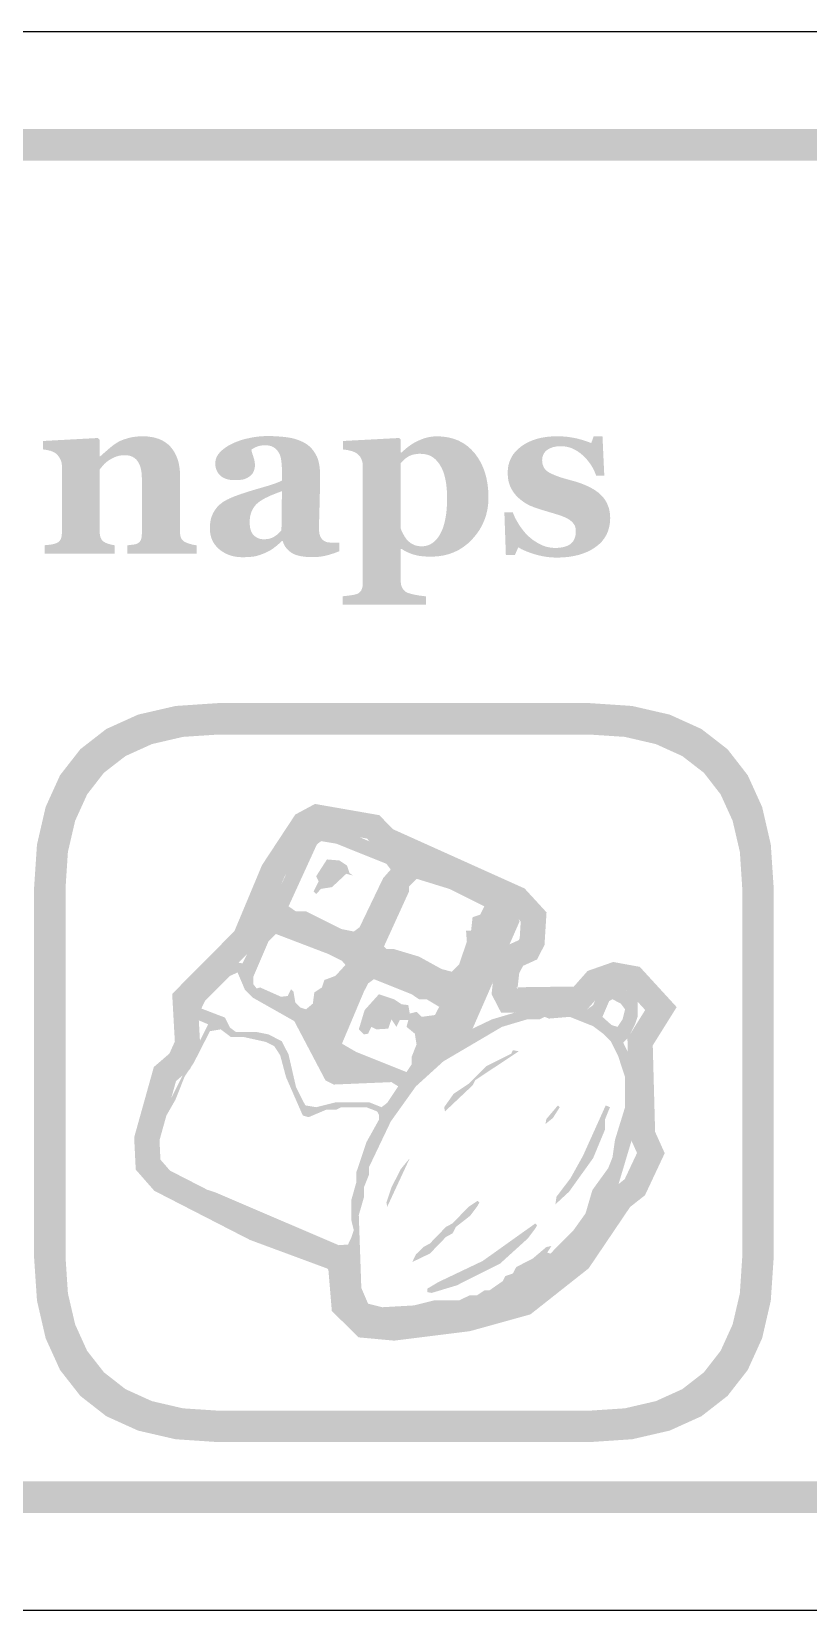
# Model space of a CAD drawing. Header units: millimetres. Extents: x 6 to 297, y 55 to 451.
# Drawn here: x 244.67 to 254.54, y 431.16 to 451.24 of the extents above; entities that cross this region are included whole.
import ezdxf

# ---------------------------------------------------------------- set-up
doc = ezdxf.new("R2010")
doc.units = ezdxf.units.MM
doc.layers.add('CUT', color=1, linetype='Continuous')
doc.layers.add('RASTER', color=7, linetype='Continuous')

msp = doc.modelspace()

# ---------------------------------------------------------------- hatches: boundary and pattern name
at = {"layer": 'RASTER'}
h = msp.add_hatch(color=7, dxfattribs=at)
h.paths.add_polyline_path([(208.2, 447.8), (208.234, 448.316), (208.337, 448.763), (208.509, 449.141), (208.75, 449.45), (209.059, 449.691), (209.438, 449.863), (209.884, 449.966), (210.4, 450), (267.6, 450), (268.116, 449.966), (268.563, 449.863), (268.941, 449.691), (269.25, 449.45), (269.491, 449.141), (269.663, 448.763), (269.766, 448.316), (269.8, 447.8), (269.8, 434.6), (269.766, 434.084), (269.662, 433.638), (269.491, 433.259), (269.25, 432.95), (268.941, 432.709), (268.563, 432.537), (268.116, 432.434), (267.6, 432.4), (210.4, 432.4), (209.884, 432.434), (209.438, 432.537), (209.059, 432.709), (208.75, 432.95), (208.509, 433.259), (208.337, 433.638), (208.234, 434.084), (208.2, 434.6)])
h.paths.add_polyline_path([(208.6, 447.8), (208.6, 434.6), (208.628, 434.178), (208.712, 433.813), (208.853, 433.503), (209.05, 433.25), (209.303, 433.053), (209.613, 432.912), (209.978, 432.828), (210.4, 432.8), (267.6, 432.8), (268.022, 432.828), (268.388, 432.912), (268.697, 433.053), (268.95, 433.25), (269.147, 433.503), (269.287, 433.813), (269.372, 434.178), (269.4, 434.6), (269.4, 447.8), (269.372, 448.222), (269.287, 448.588), (269.147, 448.897), (268.95, 449.15), (268.697, 449.347), (268.388, 449.488), (268.022, 449.572), (267.6, 449.6), (210.4, 449.6), (209.978, 449.572), (209.613, 449.488), (209.303, 449.347), (209.05, 449.15), (208.853, 448.897), (208.712, 448.588), (208.628, 448.222), (208.6, 447.8)], flags=0)
for points in [[(246.767, 444.6), (245.885, 444.6), (245.885, 444.707), (245.893, 444.708), (245.9, 444.708), (245.908, 444.709), (245.916, 444.71), (245.925, 444.711), (245.934, 444.712), (245.943, 444.713), (245.953, 444.714), (245.962, 444.715), (245.971, 444.717), (245.98, 444.718), (245.988, 444.72), (245.995, 444.722), (246.001, 444.724), (246.008, 444.726), (246.013, 444.729), (246.02, 444.733), (246.027, 444.738), (246.034, 444.743), (246.039, 444.749), (246.045, 444.755), (246.049, 444.761), (246.053, 444.768), (246.057, 444.776), (246.06, 444.784), (246.063, 444.793), (246.065, 444.803), (246.067, 444.814), (246.068, 444.826), (246.069, 444.838), (246.07, 444.852), (246.07, 444.867), (246.07, 445.552), (246.069, 445.588), (246.067, 445.622), (246.062, 445.654), (246.056, 445.683), (246.049, 445.71), (246.039, 445.735), (246.028, 445.757), (246.015, 445.777), (246.001, 445.795), (245.984, 445.81), (245.967, 445.823), (245.947, 445.834), (245.926, 445.842), (245.903, 445.848), (245.879, 445.851), (245.853, 445.852), (245.839, 445.852), (245.824, 445.851), (245.81, 445.85), (245.797, 445.848), (245.783, 445.846), (245.77, 445.843), (245.757, 445.839), (245.744, 445.835), (245.732, 445.83), (245.719, 445.825), (245.707, 445.819), (245.694, 445.813), (245.682, 445.807), (245.67, 445.799), (245.657, 445.792), (245.645, 445.784), (245.635, 445.776), (245.625, 445.769), (245.616, 445.761), (245.607, 445.754), (245.599, 445.746), (245.591, 445.739), (245.584, 445.731), (245.577, 445.724), (245.571, 445.716), (245.565, 445.709), (245.559, 445.701), (245.554, 445.695), (245.548, 445.688), (245.543, 445.682), (245.538, 445.675), (245.534, 445.669), (245.534, 444.883), (245.534, 444.87), (245.535, 444.858), (245.536, 444.847), (245.538, 444.836), (245.54, 444.825), (245.542, 444.815), (245.545, 444.806), (245.549, 444.797), (245.553, 444.789), (245.557, 444.781), (245.562, 444.774), (245.568, 444.767), (245.574, 444.761), (245.581, 444.755), (245.589, 444.75), (245.597, 444.745), (245.603, 444.742), (245.609, 444.739), (245.616, 444.736), (245.623, 444.733), (245.631, 444.73), (245.639, 444.727), (245.647, 444.724), (245.656, 444.722), (245.664, 444.719), (245.673, 444.717), (245.682, 444.715), (245.69, 444.713), (245.699, 444.711), (245.707, 444.709), (245.716, 444.708), (245.724, 444.707), (245.724, 444.6), (244.834, 444.6), (244.834, 444.707), (244.843, 444.708), (244.852, 444.709), (244.861, 444.709), (244.871, 444.71), (244.88, 444.711), (244.889, 444.713), (244.898, 444.714), (244.908, 444.715), (244.917, 444.716), (244.926, 444.718), (244.934, 444.719), (244.942, 444.721), (244.95, 444.723), (244.958, 444.725), (244.965, 444.727), (244.971, 444.729), (244.983, 444.733), (244.993, 444.738), (245.002, 444.743), (245.011, 444.749), (245.019, 444.756), (245.025, 444.763), (245.031, 444.771), (245.036, 444.779), (245.04, 444.787), (245.044, 444.797), (245.047, 444.807), (245.049, 444.818), (245.051, 444.829), (245.052, 444.841), (245.053, 444.853), (245.053, 444.867), (245.053, 445.719), (245.053, 445.73), (245.052, 445.742), (245.05, 445.753), (245.048, 445.764), (245.044, 445.775), (245.04, 445.786), (245.036, 445.797), (245.03, 445.808), (245.024, 445.819), (245.017, 445.829), (245.01, 445.839), (245.003, 445.848), (244.995, 445.857), (244.987, 445.865), (244.978, 445.873), (244.969, 445.88), (244.962, 445.885), (244.954, 445.889), (244.947, 445.893), (244.939, 445.896), (244.93, 445.9), (244.921, 445.903), (244.912, 445.907), (244.902, 445.91), (244.892, 445.912), (244.881, 445.915), (244.871, 445.917), (244.86, 445.919), (244.848, 445.921), (244.837, 445.923), (244.825, 445.924), (244.813, 445.926), (244.813, 446.033), (245.512, 446.071), (245.534, 446.049), (245.534, 445.836), (245.54, 445.836), (245.55, 445.846), (245.561, 445.856), (245.573, 445.866), (245.585, 445.877), (245.598, 445.888), (245.611, 445.899), (245.625, 445.912), (245.639, 445.924), (245.654, 445.937), (245.668, 445.949), (245.682, 445.96), (245.696, 445.971), (245.709, 445.981), (245.722, 445.99), (245.735, 445.999), (245.748, 446.008), (245.762, 446.016), (245.777, 446.025), (245.793, 446.033), (245.81, 446.04), (245.829, 446.048), (245.848, 446.055), (245.868, 446.061), (245.89, 446.068), (245.912, 446.074), (245.935, 446.079), (245.957, 446.083), (245.981, 446.086), (246.004, 446.089), (246.028, 446.091), (246.053, 446.092), (246.077, 446.093), (246.135, 446.091), (246.189, 446.084), (246.24, 446.074), (246.286, 446.059), (246.329, 446.04), (246.368, 446.016), (246.404, 445.989), (246.436, 445.957), (246.464, 445.922), (246.488, 445.884), (246.508, 445.843), (246.525, 445.8), (246.538, 445.753), (246.547, 445.704), (246.553, 445.652), (246.555, 445.598), (246.555, 444.88), (246.555, 444.867), (246.556, 444.854), (246.557, 444.842), (246.559, 444.831), (246.561, 444.821), (246.564, 444.811), (246.567, 444.802), (246.571, 444.793), (246.576, 444.786), (246.581, 444.778), (246.587, 444.771), (246.594, 444.764), (246.602, 444.758), (246.611, 444.752), (246.621, 444.747), (246.631, 444.742), (246.637, 444.74), (246.644, 444.737), (246.65, 444.734), (246.657, 444.732), (246.665, 444.729), (246.672, 444.727), (246.681, 444.724), (246.689, 444.722), (246.698, 444.719), (246.707, 444.717), (246.716, 444.715), (246.726, 444.713), (246.736, 444.711), (246.746, 444.709), (246.756, 444.708), (246.767, 444.707)], [(251.342, 444.55), (251.307, 444.551), (251.271, 444.553), (251.236, 444.556), (251.202, 444.561), (251.167, 444.567), (251.133, 444.574), (251.098, 444.582), (251.064, 444.592), (251.032, 444.602), (251.001, 444.613), (250.971, 444.624), (250.944, 444.635), (250.919, 444.646), (250.895, 444.657), (250.874, 444.669), (250.854, 444.681), (250.81, 444.581), (250.696, 444.581), (250.677, 445.127), (250.784, 445.127), (250.79, 445.111), (250.797, 445.093), (250.805, 445.076), (250.813, 445.057), (250.823, 445.038), (250.833, 445.019), (250.845, 444.999), (250.857, 444.979), (250.87, 444.958), (250.884, 444.938), (250.898, 444.919), (250.912, 444.9), (250.927, 444.882), (250.942, 444.864), (250.958, 444.847), (250.974, 444.83), (250.992, 444.814), (251.01, 444.798), (251.029, 444.783), (251.048, 444.769), (251.068, 444.756), (251.089, 444.743), (251.11, 444.73), (251.132, 444.719), (251.154, 444.708), (251.177, 444.699), (251.2, 444.691), (251.224, 444.685), (251.247, 444.68), (251.272, 444.676), (251.296, 444.674), (251.322, 444.673), (251.354, 444.674), (251.384, 444.676), (251.412, 444.681), (251.438, 444.686), (251.462, 444.694), (251.483, 444.702), (251.503, 444.713), (251.52, 444.725), (251.535, 444.739), (251.549, 444.755), (251.56, 444.772), (251.569, 444.791), (251.576, 444.812), (251.581, 444.835), (251.584, 444.859), (251.585, 444.886), (251.585, 444.9), (251.583, 444.914), (251.581, 444.927), (251.578, 444.939), (251.574, 444.951), (251.569, 444.962), (251.563, 444.972), (251.556, 444.982), (251.548, 444.992), (251.54, 445.001), (251.531, 445.009), (251.521, 445.018), (251.511, 445.026), (251.5, 445.034), (251.488, 445.041), (251.475, 445.048), (251.461, 445.055), (251.446, 445.062), (251.431, 445.069), (251.415, 445.075), (251.4, 445.081), (251.383, 445.087), (251.367, 445.093), (251.35, 445.098), (251.333, 445.103), (251.314, 445.109), (251.295, 445.115), (251.274, 445.121), (251.253, 445.127), (251.23, 445.134), (251.207, 445.141), (251.182, 445.148), (251.158, 445.155), (251.134, 445.163), (251.112, 445.17), (251.09, 445.177), (251.069, 445.185), (251.049, 445.192), (251.03, 445.2), (251.012, 445.207), (250.994, 445.215), (250.976, 445.224), (250.958, 445.235), (250.939, 445.246), (250.921, 445.258), (250.902, 445.272), (250.883, 445.286), (250.865, 445.302), (250.848, 445.316), (250.833, 445.332), (250.819, 445.348), (250.805, 445.365), (250.792, 445.382), (250.78, 445.401), (250.769, 445.42), (250.759, 445.439), (250.75, 445.46), (250.742, 445.482), (250.735, 445.504), (250.729, 445.528), (250.725, 445.552), (250.722, 445.578), (250.72, 445.604), (250.719, 445.631), (250.722, 445.682), (250.73, 445.73), (250.744, 445.775), (250.763, 445.818), (250.787, 445.859), (250.817, 445.897), (250.852, 445.932), (250.893, 445.965), (250.938, 445.995), (250.987, 446.021), (251.038, 446.043), (251.094, 446.061), (251.152, 446.075), (251.214, 446.085), (251.279, 446.091), (251.348, 446.093), (251.381, 446.092), (251.413, 446.091), (251.445, 446.089), (251.476, 446.086), (251.506, 446.082), (251.536, 446.077), (251.565, 446.072), (251.593, 446.066), (251.621, 446.059), (251.647, 446.052), (251.672, 446.045), (251.696, 446.037), (251.719, 446.03), (251.741, 446.022), (251.762, 446.014), (251.781, 446.006), (251.812, 446.093), (251.924, 446.093), (251.947, 445.593), (251.843, 445.593), (251.829, 445.631), (251.813, 445.667), (251.794, 445.702), (251.773, 445.735), (251.75, 445.767), (251.725, 445.798), (251.697, 445.828), (251.667, 445.856), (251.636, 445.882), (251.604, 445.904), (251.571, 445.923), (251.538, 445.939), (251.504, 445.951), (251.47, 445.96), (251.435, 445.965), (251.399, 445.967), (251.372, 445.966), (251.346, 445.964), (251.321, 445.96), (251.298, 445.955), (251.277, 445.948), (251.257, 445.94), (251.239, 445.931), (251.222, 445.92), (251.207, 445.908), (251.194, 445.894), (251.183, 445.88), (251.174, 445.864), (251.167, 445.847), (251.161, 445.829), (251.158, 445.81), (251.157, 445.789), (251.159, 445.763), (251.163, 445.738), (251.171, 445.715), (251.181, 445.694), (251.194, 445.674), (251.211, 445.657), (251.23, 445.642), (251.252, 445.628), (251.277, 445.616), (251.304, 445.604), (251.333, 445.592), (251.365, 445.58), (251.4, 445.568), (251.436, 445.557), (251.475, 445.546), (251.516, 445.535), (251.58, 445.517), (251.639, 445.498), (251.693, 445.477), (251.743, 445.455), (251.789, 445.431), (251.831, 445.406), (251.868, 445.379), (251.9, 445.351), (251.929, 445.321), (251.953, 445.289), (251.974, 445.254), (251.991, 445.218), (252.005, 445.18), (252.014, 445.14), (252.02, 445.098), (252.022, 445.054), (252.019, 444.996), (252.01, 444.941), (251.995, 444.889), (251.975, 444.841), (251.948, 444.796), (251.916, 444.755), (251.878, 444.717), (251.833, 444.682), (251.785, 444.651), (251.732, 444.624), (251.676, 444.602), (251.617, 444.583), (251.553, 444.569), (251.486, 444.558), (251.416, 444.552), (251.342, 444.55)]]:
    msp.add_hatch(color=7, dxfattribs=at).paths.add_polyline_path(points)
h = msp.add_hatch(color=7, dxfattribs=at)
h.paths.add_polyline_path([(248.578, 444.631), (248.561, 444.624), (248.544, 444.617), (248.526, 444.611), (248.508, 444.604), (248.488, 444.598), (248.468, 444.591), (248.447, 444.585), (248.426, 444.579), (248.403, 444.574), (248.381, 444.569), (248.358, 444.565), (248.335, 444.562), (248.312, 444.559), (248.288, 444.558), (248.264, 444.556), (248.24, 444.556), (248.196, 444.557), (248.155, 444.559), (248.118, 444.564), (248.083, 444.569), (248.051, 444.577), (248.023, 444.586), (247.997, 444.597), (247.974, 444.61), (247.954, 444.624), (247.935, 444.639), (247.918, 444.656), (247.903, 444.675), (247.889, 444.694), (247.877, 444.716), (247.867, 444.738), (247.859, 444.763), (247.85, 444.763), (247.837, 444.75), (247.825, 444.739), (247.813, 444.727), (247.801, 444.716), (247.789, 444.706), (247.777, 444.696), (247.765, 444.687), (247.754, 444.678), (247.742, 444.669), (247.73, 444.661), (247.718, 444.653), (247.706, 444.645), (247.694, 444.638), (247.681, 444.631), (247.668, 444.624), (247.655, 444.618), (247.638, 444.61), (247.621, 444.603), (247.604, 444.596), (247.587, 444.59), (247.571, 444.584), (247.555, 444.579), (247.538, 444.574), (247.522, 444.57), (247.506, 444.566), (247.487, 444.563), (247.468, 444.561), (247.446, 444.558), (247.423, 444.557), (247.398, 444.556), (247.372, 444.555), (247.344, 444.555), (247.303, 444.556), (247.263, 444.561), (247.224, 444.569), (247.187, 444.58), (247.152, 444.594), (247.118, 444.611), (247.085, 444.631), (247.054, 444.655), (247.026, 444.681), (247.002, 444.709), (246.981, 444.739), (246.964, 444.772), (246.951, 444.806), (246.942, 444.842), (246.936, 444.88), (246.934, 444.921), (246.935, 444.944), (246.936, 444.967), (246.938, 444.988), (246.941, 445.009), (246.945, 445.029), (246.949, 445.048), (246.955, 445.066), (246.961, 445.083), (246.968, 445.099), (246.975, 445.115), (246.984, 445.13), (246.993, 445.145), (247.002, 445.16), (247.013, 445.174), (247.024, 445.188), (247.035, 445.201), (247.047, 445.212), (247.058, 445.223), (247.07, 445.233), (247.083, 445.243), (247.096, 445.253), (247.109, 445.262), (247.123, 445.27), (247.137, 445.278), (247.152, 445.286), (247.167, 445.293), (247.182, 445.301), (247.198, 445.308), (247.214, 445.315), (247.23, 445.322), (247.247, 445.329), (247.264, 445.335), (247.298, 445.347), (247.333, 445.36), (247.37, 445.372), (247.409, 445.385), (247.449, 445.397), (247.491, 445.41), (247.535, 445.423), (247.58, 445.436), (247.625, 445.449), (247.666, 445.461), (247.705, 445.473), (247.74, 445.485), (247.772, 445.496), (247.801, 445.508), (247.827, 445.518), (247.85, 445.529), (247.85, 445.669), (247.85, 445.679), (247.849, 445.689), (247.849, 445.7), (247.848, 445.712), (247.848, 445.724), (247.847, 445.737), (247.845, 445.751), (247.844, 445.766), (247.842, 445.781), (247.84, 445.795), (247.838, 445.808), (247.835, 445.821), (247.832, 445.834), (247.828, 445.845), (247.824, 445.857), (247.819, 445.867), (247.814, 445.879), (247.807, 445.89), (247.8, 445.9), (247.793, 445.91), (247.784, 445.92), (247.775, 445.929), (247.765, 445.938), (247.755, 445.946), (247.743, 445.954), (247.731, 445.96), (247.718, 445.966), (247.704, 445.97), (247.689, 445.974), (247.673, 445.976), (247.656, 445.978), (247.639, 445.978), (247.623, 445.978), (247.608, 445.977), (247.594, 445.976), (247.58, 445.974), (247.567, 445.971), (247.554, 445.968), (247.542, 445.964), (247.531, 445.96), (247.521, 445.956), (247.511, 445.951), (247.501, 445.946), (247.492, 445.942), (247.484, 445.937), (247.476, 445.932), (247.469, 445.928), (247.462, 445.923), (247.463, 445.915), (247.465, 445.906), (247.467, 445.896), (247.47, 445.886), (247.473, 445.874), (247.477, 445.862), (247.482, 445.848), (247.487, 445.833), (247.491, 445.818), (247.496, 445.804), (247.499, 445.789), (247.502, 445.774), (247.504, 445.76), (247.506, 445.746), (247.507, 445.732), (247.507, 445.718), (247.507, 445.711), (247.506, 445.704), (247.505, 445.697), (247.504, 445.69), (247.502, 445.682), (247.5, 445.673), (247.497, 445.665), (247.494, 445.655), (247.49, 445.646), (247.487, 445.638), (247.482, 445.63), (247.478, 445.622), (247.473, 445.615), (247.468, 445.608), (247.462, 445.602), (247.456, 445.596), (247.447, 445.589), (247.438, 445.582), (247.429, 445.576), (247.42, 445.57), (247.411, 445.565), (247.401, 445.56), (247.391, 445.555), (247.38, 445.551), (247.369, 445.547), (247.357, 445.544), (247.343, 445.541), (247.327, 445.539), (247.311, 445.537), (247.293, 445.536), (247.273, 445.535), (247.252, 445.535), (247.222, 445.535), (247.194, 445.538), (247.168, 445.543), (247.144, 445.549), (247.122, 445.558), (247.101, 445.568), (247.083, 445.58), (247.066, 445.594), (247.051, 445.609), (247.039, 445.626), (247.028, 445.643), (247.019, 445.662), (247.012, 445.682), (247.007, 445.703), (247.004, 445.725), (247.003, 445.748), (247.004, 445.769), (247.007, 445.788), (247.012, 445.808), (247.019, 445.826), (247.029, 445.844), (247.04, 445.862), (247.053, 445.879), (247.068, 445.896), (247.085, 445.912), (247.103, 445.927), (247.121, 445.941), (247.141, 445.955), (247.161, 445.968), (247.182, 445.981), (247.204, 445.992), (247.227, 446.003), (247.251, 446.014), (247.275, 446.024), (247.3, 446.033), (247.327, 446.042), (247.354, 446.051), (247.381, 446.058), (247.41, 446.065), (247.44, 446.071), (247.469, 446.077), (247.499, 446.082), (247.527, 446.086), (247.555, 446.09), (247.583, 446.092), (247.61, 446.094), (247.636, 446.095), (247.662, 446.096), (247.698, 446.095), (247.732, 446.095), (247.766, 446.093), (247.799, 446.091), (247.831, 446.089), (247.862, 446.086), (247.893, 446.083), (247.923, 446.079), (247.952, 446.074), (247.981, 446.068), (248.009, 446.061), (248.036, 446.053), (248.062, 446.044), (248.088, 446.033), (248.113, 446.022), (248.137, 446.009), (248.159, 445.996), (248.18, 445.981), (248.2, 445.964), (248.218, 445.946), (248.236, 445.927), (248.252, 445.906), (248.267, 445.884), (248.281, 445.86), (248.294, 445.835), (248.305, 445.808), (248.314, 445.779), (248.321, 445.748), (248.327, 445.716), (248.331, 445.681), (248.334, 445.645), (248.335, 445.606), (248.335, 445.564), (248.334, 445.52), (248.334, 445.474), (248.333, 445.425), (248.332, 445.375), (248.331, 445.323), (248.33, 445.27), (248.328, 445.214), (248.327, 445.159), (248.325, 445.11), (248.324, 445.065), (248.323, 445.026), (248.322, 444.991), (248.322, 444.961), (248.322, 444.935), (248.322, 444.915), (248.322, 444.899), (248.323, 444.884), (248.324, 444.869), (248.326, 444.856), (248.329, 444.843), (248.333, 444.832), (248.337, 444.821), (248.341, 444.811), (248.347, 444.802), (248.353, 444.793), (248.359, 444.785), (248.366, 444.778), (248.374, 444.771), (248.383, 444.765), (248.392, 444.759), (248.402, 444.754), (248.409, 444.751), (248.416, 444.749), (248.425, 444.746), (248.434, 444.744), (248.444, 444.743), (248.456, 444.742), (248.468, 444.741), (248.48, 444.74), (248.494, 444.739), (248.507, 444.739), (248.519, 444.739), (248.532, 444.738), (248.544, 444.738), (248.555, 444.738), (248.567, 444.738), (248.578, 444.738)])
h.paths.add_polyline_path([(247.85, 445.394), (247.829, 445.387), (247.809, 445.38), (247.789, 445.372), (247.768, 445.364), (247.748, 445.356), (247.728, 445.348), (247.707, 445.339), (247.687, 445.33), (247.668, 445.321), (247.649, 445.312), (247.631, 445.303), (247.614, 445.293), (247.598, 445.284), (247.583, 445.274), (247.569, 445.265), (247.555, 445.255), (247.542, 445.244), (247.53, 445.233), (247.518, 445.221), (247.507, 445.208), (247.497, 445.195), (247.487, 445.18), (247.479, 445.166), (247.47, 445.15), (247.463, 445.134), (247.457, 445.117), (247.452, 445.099), (247.447, 445.081), (247.444, 445.062), (247.442, 445.042), (247.44, 445.021), (247.44, 445), (247.441, 444.972), (247.443, 444.947), (247.447, 444.923), (247.453, 444.901), (247.46, 444.882), (247.469, 444.864), (247.48, 444.848), (247.492, 444.834), (247.505, 444.822), (247.519, 444.812), (247.534, 444.803), (247.55, 444.796), (247.566, 444.79), (247.583, 444.786), (247.601, 444.784), (247.62, 444.783), (247.64, 444.784), (247.658, 444.785), (247.676, 444.788), (247.693, 444.791), (247.709, 444.796), (247.725, 444.802), (247.739, 444.808), (247.752, 444.816), (247.765, 444.825), (247.778, 444.834), (247.79, 444.843), (247.801, 444.853), (247.813, 444.863), (247.823, 444.874), (247.834, 444.886), (247.844, 444.897)], flags=0)
h = msp.add_hatch(color=7, dxfattribs=at)
h.paths.add_polyline_path([(250.475, 445.313), (250.472, 445.237), (250.462, 445.164), (250.446, 445.094), (250.423, 445.026), (250.394, 444.961), (250.359, 444.899), (250.317, 444.84), (250.268, 444.783), (250.215, 444.731), (250.158, 444.686), (250.098, 444.648), (250.034, 444.617), (249.967, 444.593), (249.897, 444.576), (249.823, 444.565), (249.745, 444.562), (249.711, 444.562), (249.678, 444.564), (249.647, 444.566), (249.618, 444.569), (249.59, 444.573), (249.564, 444.578), (249.54, 444.584), (249.517, 444.59), (249.495, 444.598), (249.475, 444.606), (249.455, 444.614), (249.437, 444.622), (249.419, 444.631), (249.402, 444.64), (249.387, 444.65), (249.372, 444.66), (249.36, 444.66), (249.36, 444.248), (249.36, 444.236), (249.362, 444.224), (249.363, 444.212), (249.366, 444.2), (249.369, 444.19), (249.373, 444.179), (249.377, 444.169), (249.383, 444.159), (249.389, 444.15), (249.395, 444.141), (249.402, 444.133), (249.41, 444.126), (249.418, 444.119), (249.427, 444.113), (249.437, 444.108), (249.447, 444.103), (249.457, 444.099), (249.468, 444.096), (249.481, 444.092), (249.494, 444.088), (249.509, 444.084), (249.524, 444.081), (249.541, 444.077), (249.559, 444.074), (249.576, 444.071), (249.593, 444.068), (249.61, 444.066), (249.625, 444.064), (249.64, 444.062), (249.654, 444.06), (249.667, 444.059), (249.679, 444.058), (249.679, 443.95), (248.622, 443.95), (248.622, 444.058), (248.631, 444.059), (248.641, 444.06), (248.652, 444.061), (248.663, 444.062), (248.675, 444.064), (248.687, 444.065), (248.7, 444.067), (248.714, 444.069), (248.728, 444.071), (248.74, 444.073), (248.752, 444.075), (248.763, 444.077), (248.773, 444.079), (248.782, 444.081), (248.79, 444.084), (248.798, 444.086), (248.809, 444.09), (248.819, 444.095), (248.829, 444.101), (248.837, 444.108), (248.844, 444.115), (248.851, 444.123), (248.857, 444.131), (248.861, 444.141), (248.865, 444.151), (248.869, 444.161), (248.872, 444.171), (248.874, 444.182), (248.876, 444.194), (248.877, 444.205), (248.878, 444.217), (248.878, 444.229), (248.878, 445.728), (248.877, 445.74), (248.875, 445.751), (248.873, 445.763), (248.87, 445.773), (248.867, 445.784), (248.864, 445.794), (248.86, 445.804), (248.855, 445.813), (248.851, 445.822), (248.845, 445.831), (248.839, 445.839), (248.832, 445.847), (248.824, 445.855), (248.816, 445.863), (248.807, 445.87), (248.798, 445.877), (248.79, 445.882), (248.782, 445.886), (248.773, 445.891), (248.764, 445.895), (248.754, 445.899), (248.743, 445.902), (248.732, 445.906), (248.72, 445.909), (248.708, 445.912), (248.696, 445.915), (248.684, 445.917), (248.672, 445.919), (248.66, 445.921), (248.648, 445.923), (248.636, 445.924), (248.625, 445.926), (248.625, 446.033), (249.338, 446.071), (249.36, 446.052), (249.36, 445.889), (249.372, 445.886), (249.396, 445.91), (249.421, 445.932), (249.447, 445.954), (249.474, 445.973), (249.501, 445.992), (249.529, 446.009), (249.557, 446.024), (249.586, 446.038), (249.616, 446.051), (249.645, 446.062), (249.675, 446.072), (249.704, 446.079), (249.733, 446.085), (249.762, 446.089), (249.791, 446.092), (249.82, 446.093), (249.894, 446.089), (249.964, 446.079), (250.03, 446.062), (250.091, 446.039), (250.149, 446.009), (250.203, 445.972), (250.253, 445.928), (250.299, 445.878), (250.34, 445.822), (250.376, 445.762), (250.406, 445.698), (250.431, 445.63), (250.45, 445.557), (250.464, 445.48), (250.472, 445.399), (250.475, 445.313)])
h.paths.add_polyline_path([(249.949, 445.308), (249.949, 445.335), (249.948, 445.362), (249.947, 445.389), (249.945, 445.415), (249.943, 445.441), (249.94, 445.467), (249.937, 445.492), (249.933, 445.518), (249.928, 445.542), (249.923, 445.567), (249.917, 445.59), (249.911, 445.613), (249.903, 445.635), (249.895, 445.656), (249.886, 445.677), (249.876, 445.697), (249.865, 445.716), (249.854, 445.735), (249.842, 445.752), (249.83, 445.768), (249.816, 445.783), (249.802, 445.798), (249.787, 445.811), (249.771, 445.823), (249.754, 445.834), (249.737, 445.844), (249.718, 445.852), (249.699, 445.858), (249.678, 445.863), (249.657, 445.867), (249.635, 445.869), (249.612, 445.87), (249.589, 445.87), (249.567, 445.868), (249.546, 445.865), (249.526, 445.862), (249.508, 445.857), (249.491, 445.851), (249.475, 445.845), (249.46, 445.837), (249.446, 445.829), (249.432, 445.819), (249.419, 445.81), (249.406, 445.799), (249.394, 445.788), (249.382, 445.776), (249.371, 445.764), (249.36, 445.751), (249.36, 444.921), (249.363, 444.913), (249.366, 444.905), (249.369, 444.896), (249.373, 444.887), (249.377, 444.878), (249.382, 444.867), (249.388, 444.857), (249.394, 444.845), (249.4, 444.834), (249.406, 444.823), (249.412, 444.813), (249.419, 444.804), (249.425, 444.795), (249.431, 444.786), (249.437, 444.779), (249.444, 444.771), (249.453, 444.762), (249.463, 444.753), (249.473, 444.745), (249.483, 444.737), (249.493, 444.73), (249.504, 444.724), (249.516, 444.718), (249.527, 444.713), (249.539, 444.708), (249.551, 444.704), (249.563, 444.701), (249.576, 444.699), (249.589, 444.696), (249.602, 444.695), (249.616, 444.694), (249.63, 444.694), (249.665, 444.696), (249.699, 444.704), (249.73, 444.716), (249.76, 444.733), (249.788, 444.755), (249.815, 444.782), (249.839, 444.813), (249.862, 444.85), (249.882, 444.891), (249.9, 444.937), (249.915, 444.987), (249.927, 445.042), (249.937, 445.102), (249.944, 445.166), (249.948, 445.234), (249.949, 445.308)], flags=0)
h = msp.add_hatch(color=7, dxfattribs=at)
h.paths.add_polyline_path([(244.7, 440.35), (244.737, 440.901), (244.847, 441.378), (245.03, 441.782), (245.288, 442.113), (245.618, 442.37), (246.022, 442.553), (246.499, 442.663), (247.05, 442.7), (251.75, 442.7), (252.301, 442.663), (252.778, 442.553), (253.182, 442.37), (253.513, 442.113), (253.77, 441.782), (253.953, 441.378), (254.063, 440.901), (254.1, 440.35), (254.1, 435.65), (254.063, 435.099), (253.953, 434.622), (253.77, 434.218), (253.513, 433.888), (253.182, 433.63), (252.778, 433.447), (252.301, 433.337), (251.75, 433.3), (247.05, 433.3), (246.499, 433.337), (246.022, 433.447), (245.618, 433.63), (245.288, 433.888), (245.03, 434.218), (244.847, 434.622), (244.737, 435.099), (244.7, 435.65)])
h.paths.add_polyline_path([(245.1, 440.35), (245.1, 435.65), (245.13, 435.193), (245.222, 434.797), (245.374, 434.462), (245.588, 434.188), (245.862, 433.974), (246.197, 433.822), (246.593, 433.73), (247.05, 433.7), (251.75, 433.7), (252.207, 433.73), (252.603, 433.822), (252.938, 433.974), (253.213, 434.188), (253.426, 434.462), (253.578, 434.797), (253.67, 435.193), (253.7, 435.65), (253.7, 440.35), (253.67, 440.807), (253.578, 441.203), (253.426, 441.538), (253.213, 441.813), (252.938, 442.026), (252.603, 442.178), (252.207, 442.27), (251.75, 442.3), (247.05, 442.3), (246.593, 442.27), (246.197, 442.178), (245.862, 442.026), (245.587, 441.813), (245.374, 441.538), (245.222, 441.203), (245.13, 440.807), (245.1, 440.35)], flags=0)
h = msp.add_hatch(color=7, dxfattribs=at)
h.paths.add_polyline_path([(248.27, 441.417), (249.088, 441.274), (249.26, 441.096), (250.934, 440.342), (251.213, 440.038), (251.187, 439.623), (251.092, 439.439), (250.915, 439.358), (250.866, 439.267), (250.843, 439.059), (250.83, 439.085), (251.56, 439.095), (251.735, 439.293), (252.06, 439.407), (252.398, 439.345), (252.867, 438.833), (252.563, 438.346), (252.593, 437.246), (252.715, 436.975), (252.464, 436.44), (252.275, 436.291), (251.748, 435.51), (251.008, 434.925), (250.241, 434.712), (249.277, 434.591), (248.822, 434.633), (248.484, 434.97), (248.441, 435.489), (248.429, 435.507), (247.444, 435.872), (246.228, 436.497), (245.992, 436.766), (245.972, 437.176), (246.222, 438.071), (246.42, 438.242), (246.489, 438.395), (246.455, 439.001), (247.246, 439.799), (247.597, 440.639), (248.02, 441.282)])
h.paths.add_polyline_path([(248.324, 441.083), (248.243, 441.039), (247.881, 440.488), (247.517, 439.618), (246.782, 438.877), (246.812, 438.335), (246.683, 438.046), (246.504, 437.892), (246.294, 437.14), (246.306, 436.893), (246.428, 436.753), (247.574, 436.165), (248.638, 435.771), (248.753, 435.597), (248.794, 435.114), (248.967, 434.941), (249.271, 434.912), (250.178, 435.027), (250.86, 435.216), (251.511, 435.73), (252.038, 436.512), (252.206, 436.644), (252.363, 436.978), (252.275, 437.173), (252.241, 438.434), (252.467, 438.796), (252.234, 439.05), (252.086, 439.077), (251.92, 439.019), (251.706, 438.777), (250.636, 438.762), (250.514, 438.998), (250.555, 439.364), (250.684, 439.605), (250.859, 439.684), (250.872, 439.71), (250.885, 439.922), (250.742, 440.077), (249.072, 440.829), (248.93, 440.977), (248.324, 441.083)], flags=0)
h = msp.add_hatch(color=7, dxfattribs=at)
h.paths.add_polyline_path([(248.294, 441.157), (248.412, 441.167), (248.732, 441.039), (250.455, 440.305), (250.784, 440.123), (250.87, 439.922), (250.273, 438.559), (250.519, 438.677), (251.061, 438.837), (251.476, 438.869), (251.732, 438.805), (251.805, 438.859), (251.882, 439.038), (251.955, 439.092), (252.147, 439.092), (252.316, 439.006), (252.37, 438.901), (252.37, 438.709), (252.338, 438.614), (252.252, 438.444), (252.188, 438.381), (252.338, 438.071), (252.37, 437.911), (252.37, 437.56), (252.338, 437.496), (252.306, 437.177), (252.115, 436.539), (251.965, 436.242), (251.646, 435.795), (251.294, 435.444), (251.007, 435.253), (250.647, 435.071), (250.327, 434.975), (250.008, 434.943), (249.944, 434.911), (249.753, 434.911), (249.434, 434.847), (248.987, 434.847), (248.818, 434.933), (248.7, 435.135), (248.7, 435.645), (248.677, 435.687), (247.774, 436.06), (246.858, 436.485), (246.912, 436.507), (247.008, 436.475), (248.572, 435.805), (248.69, 435.814), (248.732, 435.901), (248.763, 435.996), (248.732, 436.124), (248.732, 436.379), (248.795, 436.603), (248.795, 436.73), (248.923, 437.113), (249.083, 437.401), (249.083, 437.464), (249.06, 437.506), (248.923, 437.56), (248.604, 437.56), (248.54, 437.528), (248.412, 437.528), (248.189, 437.433), (248.115, 437.455), (247.902, 437.943), (247.828, 438.221), (247.752, 438.336), (247.646, 438.39), (247.359, 438.454), (247.199, 438.454), (247.072, 438.55), (246.935, 438.527), (246.73, 438.125), (246.615, 437.953), (246.497, 437.656), (246.37, 437.433), (246.306, 437.273), (246.306, 437.177), (246.242, 437.05), (246.242, 436.954), (246.296, 436.848), (246.392, 436.753), (246.839, 436.517), (246.721, 436.539), (246.36, 436.721), (246.264, 436.817), (246.21, 436.922), (246.21, 437.113), (246.306, 437.401), (246.912, 438.614), (246.711, 438.7), (246.689, 438.869), (246.826, 439.051), (246.89, 439.083), (247.094, 439.293), (247.273, 439.402), (247.349, 439.389), (248.147, 441.017), (248.211, 441.113)])
h.paths.add_polyline_path([(248.348, 440.944), (248.294, 440.902), (247.934, 440.114), (248.029, 440.05), (248.157, 440.05), (248.604, 439.826), (248.763, 439.794), (248.837, 439.849), (249.137, 440.474), (249.233, 440.583), (249.178, 440.656), (248.54, 440.912)], flags=0)
h.paths.add_polyline_path([(248.422, 440.711), (248.581, 440.698), (248.677, 440.634), (248.709, 440.538), (248.754, 440.506), (248.668, 440.529), (248.486, 440.359), (248.348, 440.337), (248.285, 440.273), (248.253, 440.305), (248.317, 440.433), (248.285, 440.497)], flags=0)
h.paths.add_polyline_path([(249.561, 440.465), (249.466, 440.369), (249.466, 440.305), (249.146, 439.603), (249.178, 439.571), (249.274, 439.571), (249.593, 439.475), (249.881, 439.316), (250.008, 439.284), (250.104, 439.38), (250.2, 439.667), (250.19, 439.804), (250.254, 439.804), (250.273, 439.976), (250.369, 440.008), (250.423, 440.114), (249.976, 440.337)], flags=0)
h.paths.add_polyline_path([(247.774, 439.763), (247.678, 439.667), (247.487, 439.22), (247.487, 439.124), (247.528, 439.07), (247.573, 439.083), (247.838, 438.965), (247.924, 438.974), (247.965, 439.06), (247.997, 439.028), (248.02, 438.891), (248.084, 438.827), (248.157, 438.805), (248.243, 438.878), (248.262, 439.019), (248.358, 439.083), (248.39, 439.178), (248.53, 439.23), (248.658, 439.37), (248.613, 439.421), (248.444, 439.507)], flags=0)
h.paths.add_polyline_path([(247.286, 439.274), (247.19, 439.23), (246.871, 438.91), (246.826, 438.815), (247.126, 438.7), (247.19, 438.572), (247.263, 438.518), (247.519, 438.518), (247.678, 438.486), (247.847, 438.4), (247.934, 438.231), (248.029, 437.816), (248.147, 437.583), (248.285, 437.56), (248.54, 437.624), (248.955, 437.624), (249.115, 437.56), (249.188, 437.615), (249.328, 437.825), (249.242, 437.879), (248.508, 437.848), (248.403, 437.902), (248.007, 438.655), (247.477, 438.955), (247.381, 439.051)], flags=0)
h.paths.add_polyline_path([(249.019, 439.188), (248.945, 439.134), (248.891, 439.028), (248.613, 438.368), (248.795, 438.262), (249.434, 438.007), (249.498, 438.103), (249.498, 438.199), (249.561, 438.358), (249.539, 438.495), (249.434, 438.582), (249.456, 438.668), (249.348, 438.668), (249.306, 438.582), (249.242, 438.677), (249.201, 438.559), (249.051, 438.55), (248.987, 438.582), (248.945, 438.495), (248.891, 438.486), (248.827, 438.55), (248.901, 438.795), (249.083, 438.997), (249.274, 438.933), (249.37, 438.869), (249.456, 438.859), (249.475, 438.751), (249.561, 438.773), (249.625, 438.709), (249.794, 438.732), (249.849, 438.837), (249.689, 438.933), (249.593, 438.933), (249.498, 438.997)], flags=0)
h.paths.add_polyline_path([(252.051, 438.933), (252.009, 438.91), (251.923, 438.709), (252.041, 438.604), (252.115, 438.582), (252.179, 438.677), (252.211, 438.805), (252.156, 438.878)], flags=0)
h.paths.add_polyline_path([(251.189, 438.709), (251.125, 438.677), (250.966, 438.677), (250.647, 438.582), (249.903, 438.144), (249.552, 437.825), (249.233, 437.378), (248.955, 436.794), (248.955, 436.698), (248.891, 436.539), (248.891, 436.411), (248.827, 436.188), (248.859, 435.262), (248.945, 435.061), (249.124, 435.016), (249.529, 435.039), (249.785, 435.103), (250.104, 435.103), (250.232, 435.166), (250.327, 435.166), (250.423, 435.23), (250.487, 435.23), (250.656, 435.348), (250.688, 435.412), (250.784, 435.444), (250.828, 435.527), (251.039, 435.636), (251.211, 435.782), (251.275, 435.795), (251.221, 435.709), (251.263, 435.699), (251.55, 435.987), (251.709, 436.21), (251.796, 436.507), (251.997, 436.785), (252.051, 436.922), (252.083, 437.145), (252.211, 437.56), (252.211, 437.943), (252.124, 438.208), (252.029, 438.4), (251.933, 438.495), (251.805, 438.591), (251.508, 438.709), (251.243, 438.687)], flags=0)
h.paths.add_polyline_path([(250.784, 438.285), (250.86, 438.272), (250.305, 437.902), (250.273, 437.838), (249.922, 437.506), (249.912, 437.56), (250.031, 437.729), (250.222, 437.857), (250.445, 438.081), (250.765, 438.24)], flags=0)
h.paths.add_polyline_path([(251.358, 437.583), (251.381, 437.56), (251.294, 437.423), (251.199, 437.346), (251.211, 437.41)], flags=0)
h.paths.add_polyline_path([(251.965, 437.583), (252.019, 437.56), (251.955, 437.401), (251.955, 437.273), (251.805, 436.912), (251.499, 436.485), (251.326, 436.325), (251.339, 436.421), (251.518, 436.657), (251.677, 436.944)], flags=0)
h.paths.add_polyline_path([(249.475, 436.912), (249.188, 436.293), (249.178, 436.347), (249.242, 436.539), (249.36, 436.772)], flags=0)
h.paths.add_polyline_path([(250.337, 436.37), (250.359, 436.347), (250.337, 436.306), (250.241, 436.178), (250.062, 436.038), (250.018, 435.955), (249.935, 435.91), (249.731, 435.699), (249.507, 435.591), (249.552, 435.687), (249.648, 435.782), (249.731, 435.827), (249.935, 436.038), (250.018, 436.082), (250.222, 436.293)], flags=0)
h.paths.add_polyline_path([(251.071, 436.082), (251.093, 436.06), (251.071, 436.019), (250.975, 435.891), (250.624, 435.572), (250.072, 435.294), (249.753, 435.198), (249.699, 435.208), (249.699, 435.253), (249.839, 435.336), (250.401, 435.604)], flags=0)

# ---------------------------------------------------------------- linework, layer by layer
at = {"layer": 'CUT'}
for points in [[(209.999, 451.24), (268.001, 451.24)], [(268.001, 431.16), (209.999, 431.16)]]:
    msp.add_lwpolyline(points, dxfattribs=at)

doc.saveas('drawing.dxf')
